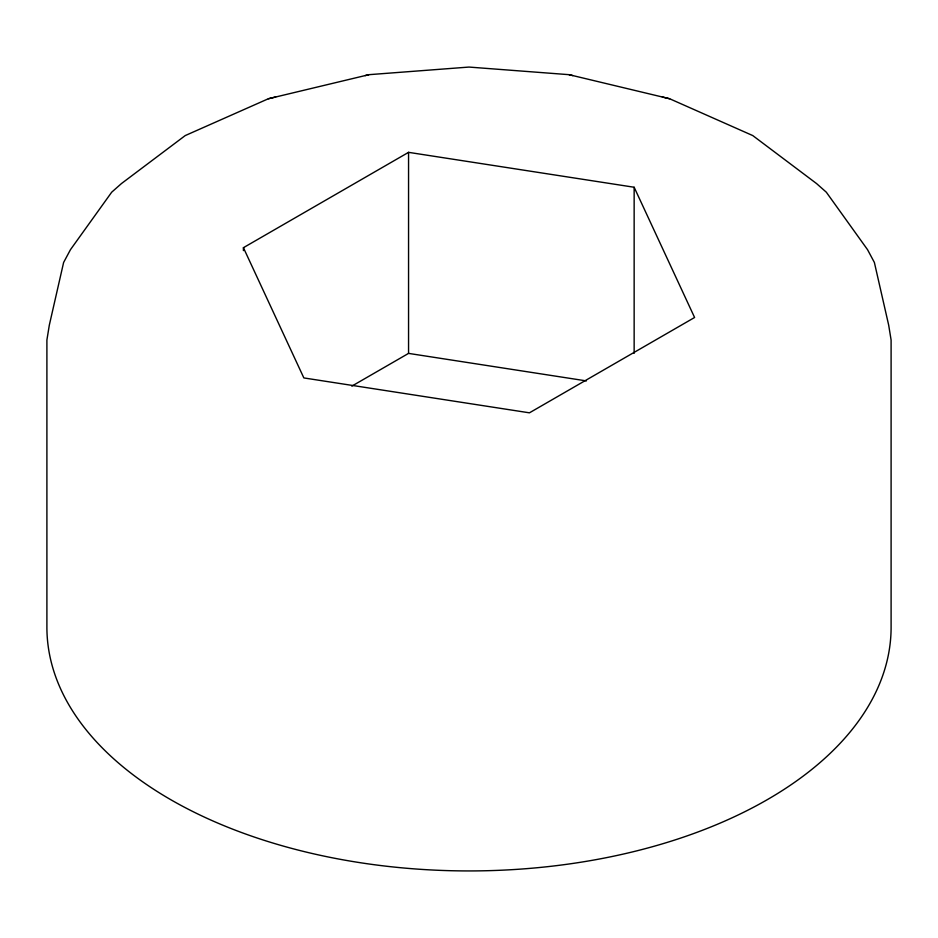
<?xml version="1.0" encoding="UTF-8"?>
<svg xmlns="http://www.w3.org/2000/svg" width="938" height="938" viewBox="0 0 938 938"><rect width="100%" height="100%" fill="white"/><g stroke="black" fill="none" stroke-linecap="round" stroke-linejoin="round"><path stroke-width="1.41" d="M243.411 247.691L408.558 152.343L634.147 187.248L694.589 317.49L529.442 412.826L303.853 377.932L243.411 247.691L243.411 250.598M351.82 386.139L408.558 353.392L586.426 380.91M275.69 96.977L268.338 98.76L185.232 135.576L121.448 183.567L111.681 192.208L70.467 249.66L63.62 262.452L49.315 325.158L46.9 340.025L46.9 627.229A422.1 243.692 0 0 0 469 870.933A422.1 243.692 0 0 0 891.1 627.229L891.1 340.025L888.685 325.158L874.38 262.452L867.533 249.66L826.319 192.208L816.552 183.567L752.768 135.576L669.662 98.76L662.31 96.977M365.128 75.615L368.939 74.677L469 67.067L569.061 74.677L669.662 98.76M268.338 98.76L368.939 74.677M569.061 74.677L572.872 75.615M634.147 187.248L634.147 353.321M408.558 152.343L408.558 353.392"/></g></svg>
